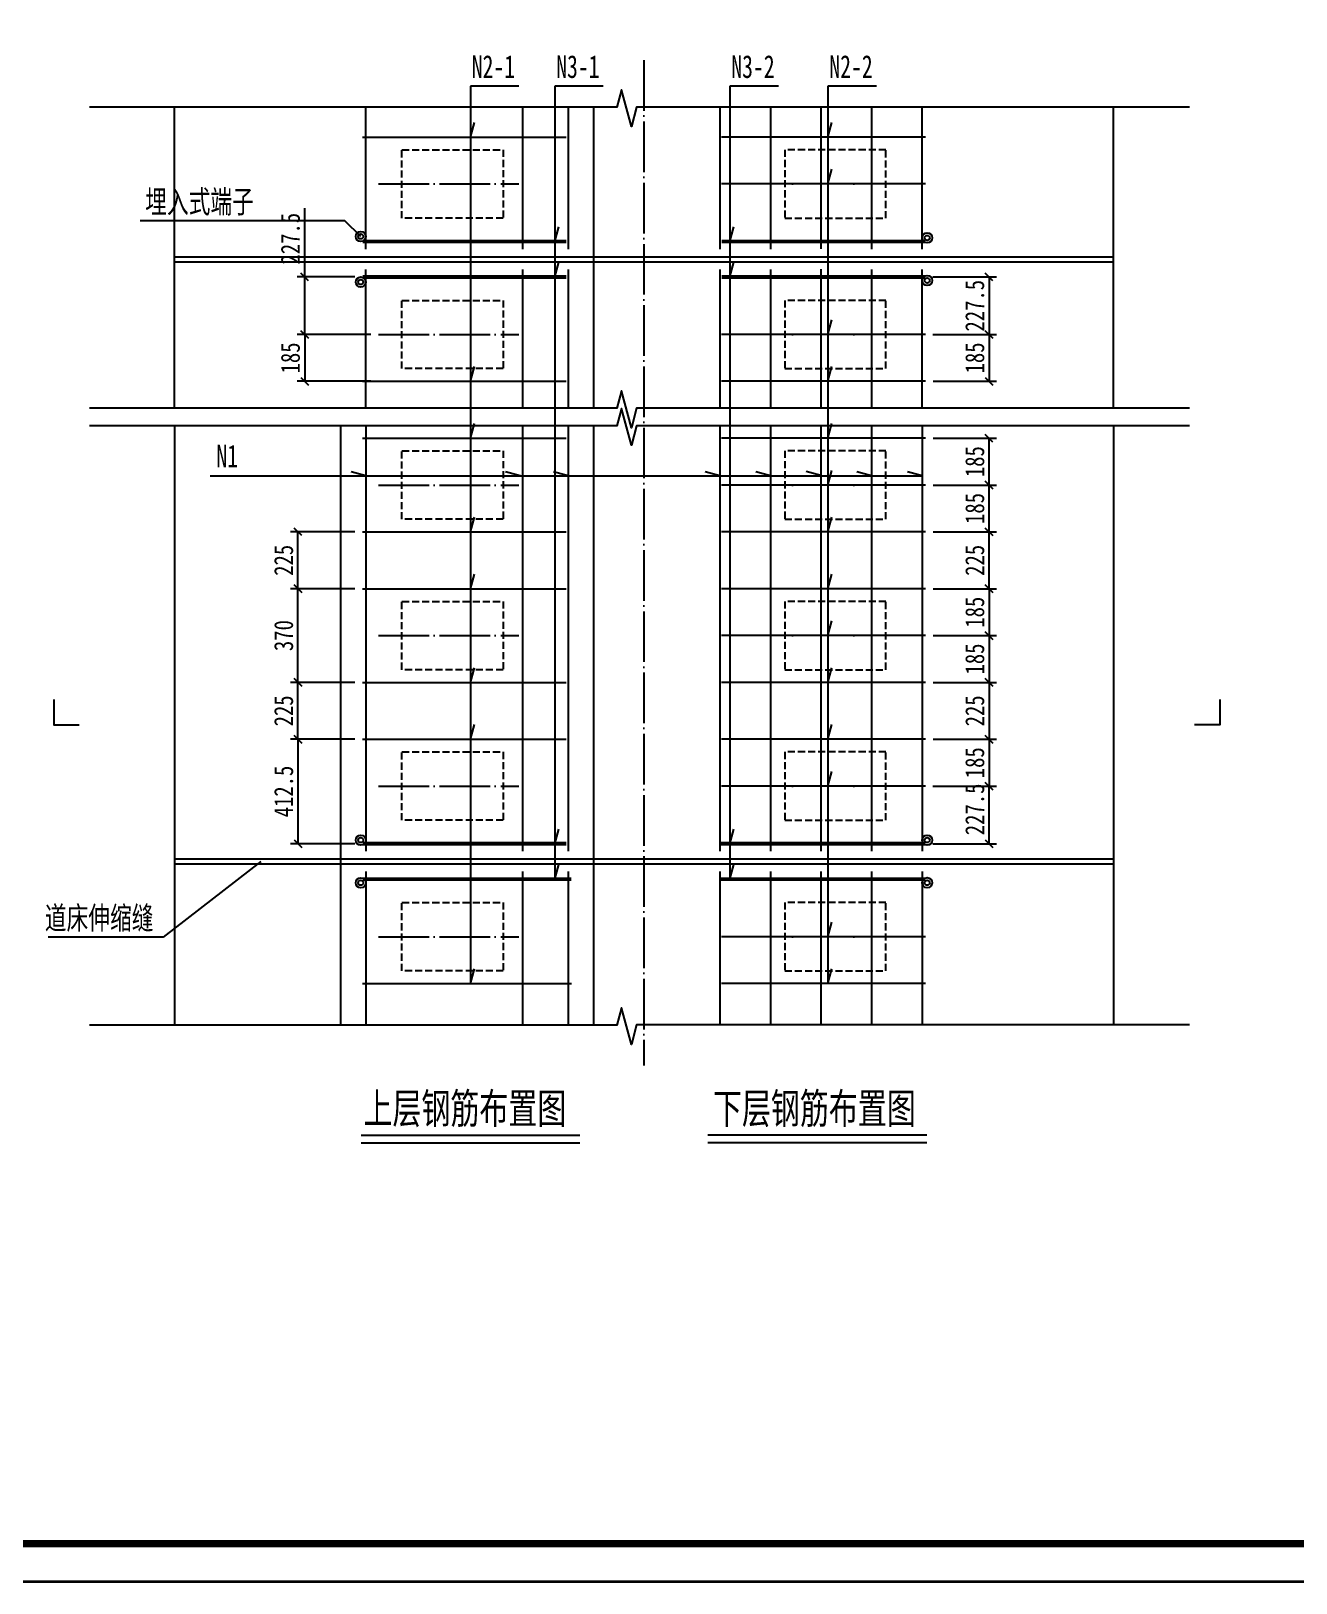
# Model space of a CAD drawing. Header units: inches. Extents: x -74742 to 562475, y -20348 to -3846.
# Drawn here: x 534161 to 539164, y -20348 to -14214 of the extents above; entities that cross this region are included whole.
import ezdxf
from ezdxf.enums import TextEntityAlignment as Align

# ---------------------------------------------------------------- set-up
doc = ezdxf.new("R2010")
doc.units = ezdxf.units.IN
doc.header["$MEASUREMENT"] = 0
doc.header["$PDSIZE"] = -1
for name, pattern in [('CONTINOUS', [2.5, 1.25, 0.25, 0.25, 0.25, 0.25, 0.25]), ('DASHED', [0.5, 0.35, -0.15]), ('DOTE', [2.42, 2, -0.2, 0.02, -0.2])]:
    doc.linetypes.add(name, pattern=pattern)
doc.layers.get('DEFPOINTS').update_dxf_attribs({"color": 250})
for name, color, linetype in [('DOT', 6, 'DOTE'), ('GesoftDrawFrameFrameBlockLayer', 7, 'Continuous'), ('GesoftDrawFrameInLineLayer', 85, 'Continuous'), ('GesoftDrawFrameOutLineLayer', 180, 'Continuous'), ('GesoftDrawFrameTitleLayer', 7, 'Continuous'), ('尺寸标注', 7, 'Continuous'), ('标注', 3, 'Continuous'), ('粗实线', 4, 'Continuous'), ('钢筋', 4, 'CONTINOUS')]:
    doc.layers.add(name, color=color, linetype=linetype)
doc.styles.add('宋体', font='SimSun.ttf', dxfattribs={"width": 0.8})
doc.styles.add('宋体样式', font='SimSun.ttf', dxfattribs={"width": 0.8})
doc.styles.add('条形码', font='BC_C39.FBC', dxfattribs={"height": 11})
doc.dimstyles.new('1比30', dxfattribs={"dimscale": 30, "dimtxt": 2.5, "dimasz": 1, "dimexe": 1, "dimexo": 1, "dimtad": 3, "dimdec": 0, "dimzin": 0, "dimdsep": 46, "dimtxsty": '宋体', "dimblk": 'OBLIQUE', "dimcen": 0.09, "dimadec": 0, "dimazin": 0, "dimtfac": 1, "dimtdec": 0, "dimtofl": 0, "dimtmove": 0, "dimatfit": 3, "dimfxl": 0, "dimtolj": 1, "dimtzin": 0, "dimarcsym": 0})

# ---------------------------------------------------------------- blocks, each defined once
blk = doc.blocks.new('_OBLIQUE')
at = {"color": 0, "linetype": 'ByBlock'}
blk.add_line((-0.5, -0.5), (0.5, 0.5), dxfattribs=at)
blk = doc.blocks.new('*D35')
at = {"layer": 'DEFPOINTS', "color": 0, "transparency": 16777216}
for p in [(535216.9, -16788.9), (535472.3, -16788.9), (535472.3, -17013.9)]:
    blk.add_point(p, dxfattribs=at)
at = {"layer": '标注', "color": 0, "lineweight": -2, "transparency": 16777216}
for p, q in [((535442.3, -16788.9), (535186.9, -16788.9)), ((535216.9, -17013.9), (535216.9, -16788.9)), ((535442.3, -17013.9), (535186.9, -17013.9))]:
    blk.add_line(p, q, dxfattribs=at)
at = {"layer": '标注', "color": 0, "lineweight": -2, "transparency": 16777216, "xscale": 30, "yscale": 30, "zscale": 30}
for p, rotation in [((535216.9, -16788.9), 90), ((535216.9, -17013.9), 270)]:
    blk.add_blockref('_OBLIQUE', p, dxfattribs=dict(at, rotation=rotation))
at = {"layer": '标注', "color": 0, "transparency": 16777216, "insert": (535160.7, -16901.4), "char_height": 75, "attachment_point": 5, "rotation": 90, "style": '宋体'}
blk.add_mtext('\\A1;225', dxfattribs=at)
blk = doc.blocks.new('*D36')
at = {"layer": 'DEFPOINTS', "color": 0, "transparency": 16777216}
for p in [(535216.9, -16418.9), (535472.3, -16418.9), (535472.3, -16788.9)]:
    blk.add_point(p, dxfattribs=at)
at = {"layer": '标注', "color": 0, "lineweight": -2, "transparency": 16777216}
for p, q in [((535442.3, -16418.9), (535186.9, -16418.9)), ((535216.9, -16788.9), (535216.9, -16418.9)), ((535442.3, -16788.9), (535186.9, -16788.9))]:
    blk.add_line(p, q, dxfattribs=at)
at = {"layer": '标注', "color": 0, "lineweight": -2, "transparency": 16777216, "xscale": 30, "yscale": 30, "zscale": 30}
for p, rotation in [((535216.9, -16418.9), 90), ((535216.9, -16788.9), 270)]:
    blk.add_blockref('_OBLIQUE', p, dxfattribs=dict(at, rotation=rotation))
at = {"layer": '标注', "color": 0, "transparency": 16777216, "insert": (535160.7, -16603.9), "char_height": 75, "attachment_point": 5, "rotation": 90, "style": '宋体'}
blk.add_mtext('\\A1;370', dxfattribs=at)
blk = doc.blocks.new('*D37')
at = {"layer": 'DEFPOINTS', "color": 0, "transparency": 16777216}
for p in [(535216.9, -16193.9), (535472.3, -16193.9), (535472.3, -16418.9)]:
    blk.add_point(p, dxfattribs=at)
at = {"layer": '标注', "color": 0, "lineweight": -2, "transparency": 16777216}
for p, q in [((535442.3, -16193.9), (535186.9, -16193.9)), ((535216.9, -16418.9), (535216.9, -16193.9)), ((535442.3, -16418.9), (535186.9, -16418.9))]:
    blk.add_line(p, q, dxfattribs=at)
at = {"layer": '标注', "color": 0, "lineweight": -2, "transparency": 16777216, "xscale": 30, "yscale": 30, "zscale": 30}
for p, rotation in [((535216.9, -16193.9), 90), ((535216.9, -16418.9), 270)]:
    blk.add_blockref('_OBLIQUE', p, dxfattribs=dict(at, rotation=rotation))
at = {"layer": '标注', "color": 0, "transparency": 16777216, "insert": (535160.7, -16306.4), "char_height": 75, "attachment_point": 5, "rotation": 90, "style": '宋体'}
blk.add_mtext('\\A1;225', dxfattribs=at)
blk = doc.blocks.new('*D26')
at = {"layer": 'DEFPOINTS', "color": 0, "transparency": 16777216}
for p in [(535243.6, -15186.4), (535472.3, -15186.4), (535535.3, -15413.9)]:
    blk.add_point(p, dxfattribs=at)
at = {"layer": '标注', "color": 0, "lineweight": -2, "transparency": 16777216}
for p, q in [((535243.6, -15186.4), (535243.6, -14914.1)), ((535442.3, -15186.4), (535213.6, -15186.4)), ((535243.6, -15413.9), (535243.6, -15186.4)), ((535505.3, -15413.9), (535213.6, -15413.9))]:
    blk.add_line(p, q, dxfattribs=at)
at = {"layer": '标注', "color": 0, "lineweight": -2, "transparency": 16777216, "xscale": 30, "yscale": 30, "zscale": 30}
for p, rotation in [((535243.6, -15186.4), 90), ((535243.6, -15413.9), 270)]:
    blk.add_blockref('_OBLIQUE', p, dxfattribs=dict(at, rotation=rotation))
at = {"layer": '标注', "color": 0, "transparency": 16777216, "insert": (535187.4, -15035.2), "char_height": 75, "attachment_point": 5, "rotation": 90, "style": '宋体'}
blk.add_mtext('\\A1;227.5', dxfattribs=at)
blk = doc.blocks.new('*D38')
at = {"layer": 'DEFPOINTS', "color": 0, "transparency": 16777216}
for p in [(535472.3, -17013.9), (535216.9, -17426.4), (535472.3, -17426.4)]:
    blk.add_point(p, dxfattribs=at)
at = {"layer": '标注', "color": 0, "lineweight": -2, "transparency": 16777216}
for p, q in [((535442.3, -17013.9), (535186.9, -17013.9)), ((535216.9, -17013.9), (535216.9, -17426.4)), ((535442.3, -17426.4), (535186.9, -17426.4))]:
    blk.add_line(p, q, dxfattribs=at)
at = {"layer": '标注', "color": 0, "lineweight": -2, "transparency": 16777216, "xscale": 30, "yscale": 30, "zscale": 30}
for p, rotation in [((535216.9, -17013.9), 90), ((535216.9, -17426.4), 270)]:
    blk.add_blockref('_OBLIQUE', p, dxfattribs=dict(at, rotation=rotation))
at = {"layer": '标注', "color": 0, "transparency": 16777216, "insert": (535160.7, -17220.1), "char_height": 75, "attachment_point": 5, "rotation": 90, "style": '宋体'}
blk.add_mtext('\\A1;412.5', dxfattribs=at)
blk = doc.blocks.new('*D27')
at = {"layer": 'DEFPOINTS', "color": 0, "transparency": 16777216}
for p in [(535535.3, -15413.9), (535243.6, -15598.9), (535535.3, -15598.9)]:
    blk.add_point(p, dxfattribs=at)
at = {"layer": '标注', "color": 0, "lineweight": -2, "transparency": 16777216}
for p, q in [((535505.3, -15413.9), (535213.6, -15413.9)), ((535243.6, -15413.9), (535243.6, -15598.9)), ((535505.3, -15598.9), (535213.6, -15598.9))]:
    blk.add_line(p, q, dxfattribs=at)
at = {"layer": '标注', "color": 0, "lineweight": -2, "transparency": 16777216, "xscale": 30, "yscale": 30, "zscale": 30}
for p, rotation in [((535243.6, -15413.9), 90), ((535243.6, -15598.9), 270)]:
    blk.add_blockref('_OBLIQUE', p, dxfattribs=dict(at, rotation=rotation))
at = {"layer": '标注', "color": 0, "transparency": 16777216, "insert": (535187.4, -15506.4), "char_height": 75, "attachment_point": 5, "rotation": 90, "style": '宋体'}
blk.add_mtext('\\A1;185', dxfattribs=at)
blk = doc.blocks.new('*D28')
at = {"layer": 'DEFPOINTS', "color": 0, "transparency": 16777216}
for p in [(537698.2, -15186.4), (537698.2, -15413.9), (537950, -15413.9)]:
    blk.add_point(p, dxfattribs=at)
at = {"layer": '标注', "color": 0, "lineweight": -2, "transparency": 16777216}
for p, q in [((537728.2, -15186.4), (537980, -15186.4)), ((537950, -15186.4), (537950, -15413.9)), ((537728.2, -15413.9), (537980, -15413.9))]:
    blk.add_line(p, q, dxfattribs=at)
at = {"layer": '标注', "color": 0, "lineweight": -2, "transparency": 16777216, "xscale": 30, "yscale": 30, "zscale": 30}
for p, rotation in [((537950, -15186.4), 90), ((537950, -15413.9), 270)]:
    blk.add_blockref('_OBLIQUE', p, dxfattribs=dict(at, rotation=rotation))
at = {"layer": '标注', "color": 0, "transparency": 16777216, "insert": (537893.8, -15300.1), "char_height": 75, "width": 173.274, "attachment_point": 5, "rotation": 90, "style": '宋体'}
blk.add_mtext('\\A1;227.5', dxfattribs=at)
blk = doc.blocks.new('*D29')
at = {"layer": 'DEFPOINTS', "color": 0, "transparency": 16777216}
for p in [(537698.2, -15413.9), (537698.3, -15598.9), (537950, -15598.9)]:
    blk.add_point(p, dxfattribs=at)
at = {"layer": '标注', "color": 0, "lineweight": -2, "transparency": 16777216}
for p, q in [((537728.2, -15413.9), (537980, -15413.9)), ((537950, -15413.9), (537950, -15598.9)), ((537728.3, -15598.9), (537980, -15598.9))]:
    blk.add_line(p, q, dxfattribs=at)
at = {"layer": '标注', "color": 0, "lineweight": -2, "transparency": 16777216, "xscale": 30, "yscale": 30, "zscale": 30}
for p, rotation in [((537950, -15413.9), 90), ((537950, -15598.9), 270)]:
    blk.add_blockref('_OBLIQUE', p, dxfattribs=dict(at, rotation=rotation))
at = {"layer": '标注', "color": 0, "transparency": 16777216, "insert": (537893.8, -15506.4), "char_height": 75, "attachment_point": 5, "rotation": 90, "style": '宋体'}
blk.add_mtext('\\A1;185', dxfattribs=at)
blk = doc.blocks.new('*D30')
at = {"layer": 'DEFPOINTS', "color": 0, "transparency": 16777216}
for p in [(537698.2, -17198.9), (537950, -17198.9), (537698.2, -17426.4)]:
    blk.add_point(p, dxfattribs=at)
at = {"layer": '标注', "color": 0, "lineweight": -2, "transparency": 16777216}
for p, q in [((537728.2, -17198.9), (537980, -17198.9)), ((537950, -17426.4), (537950, -17198.9)), ((537728.2, -17426.4), (537980, -17426.4))]:
    blk.add_line(p, q, dxfattribs=at)
at = {"layer": '标注', "color": 0, "lineweight": -2, "transparency": 16777216, "xscale": 30, "yscale": 30, "zscale": 30}
for p, rotation in [((537950, -17198.9), 90), ((537950, -17426.4), 270)]:
    blk.add_blockref('_OBLIQUE', p, dxfattribs=dict(at, rotation=rotation))
at = {"layer": '标注', "color": 0, "transparency": 16777216, "insert": (537893.8, -17290.7), "char_height": 75, "attachment_point": 5, "rotation": 90, "style": '宋体'}
blk.add_mtext('\\A1;227.5', dxfattribs=at)
blk = doc.blocks.new('*D39')
at = {"layer": 'DEFPOINTS', "color": 0, "transparency": 16777216}
for p in [(537698.3, -16193.9), (537950, -16193.9), (537698.3, -16418.9)]:
    blk.add_point(p, dxfattribs=at)
at = {"layer": '标注', "color": 0, "lineweight": -2, "transparency": 16777216}
for p, q in [((537728.3, -16193.9), (537980, -16193.9)), ((537950, -16418.9), (537950, -16193.9)), ((537728.3, -16418.9), (537980, -16418.9))]:
    blk.add_line(p, q, dxfattribs=at)
at = {"layer": '标注', "color": 0, "lineweight": -2, "transparency": 16777216, "xscale": 30, "yscale": 30, "zscale": 30}
for p, rotation in [((537950, -16193.9), 90), ((537950, -16418.9), 270)]:
    blk.add_blockref('_OBLIQUE', p, dxfattribs=dict(at, rotation=rotation))
at = {"layer": '标注', "color": 0, "transparency": 16777216, "insert": (537893.8, -16306.4), "char_height": 75, "attachment_point": 5, "rotation": 90, "style": '宋体'}
blk.add_mtext('\\A1;225', dxfattribs=at)
blk = doc.blocks.new('*D40')
at = {"layer": 'DEFPOINTS', "color": 0, "transparency": 16777216}
for p in [(537698.3, -16008.9), (537950, -16008.9), (537698.3, -16193.9)]:
    blk.add_point(p, dxfattribs=at)
at = {"layer": '标注', "color": 0, "lineweight": -2, "transparency": 16777216}
for p, q in [((537728.3, -16008.9), (537980, -16008.9)), ((537950, -16193.9), (537950, -16008.9)), ((537728.3, -16193.9), (537980, -16193.9))]:
    blk.add_line(p, q, dxfattribs=at)
at = {"layer": '标注', "color": 0, "lineweight": -2, "transparency": 16777216, "xscale": 30, "yscale": 30, "zscale": 30}
for p, rotation in [((537950, -16008.9), 90), ((537950, -16193.9), 270)]:
    blk.add_blockref('_OBLIQUE', p, dxfattribs=dict(at, rotation=rotation))
at = {"layer": '标注', "color": 0, "transparency": 16777216, "insert": (537893.8, -16101.4), "char_height": 75, "attachment_point": 5, "rotation": 90, "style": '宋体'}
blk.add_mtext('\\A1;185', dxfattribs=at)
blk = doc.blocks.new('*D41')
at = {"layer": 'DEFPOINTS', "color": 0, "transparency": 16777216}
for p in [(537698.3, -15823.9), (537950, -15823.9), (537698.3, -16008.9)]:
    blk.add_point(p, dxfattribs=at)
at = {"layer": '标注', "color": 0, "lineweight": -2, "transparency": 16777216}
for p, q in [((537728.3, -15823.9), (537980, -15823.9)), ((537950, -16008.9), (537950, -15823.9)), ((537728.3, -16008.9), (537980, -16008.9))]:
    blk.add_line(p, q, dxfattribs=at)
at = {"layer": '标注', "color": 0, "lineweight": -2, "transparency": 16777216, "xscale": 30, "yscale": 30, "zscale": 30}
for p, rotation in [((537950, -15823.9), 90), ((537950, -16008.9), 270)]:
    blk.add_blockref('_OBLIQUE', p, dxfattribs=dict(at, rotation=rotation))
at = {"layer": '标注', "color": 0, "transparency": 16777216, "insert": (537893.8, -15916.4), "char_height": 75, "attachment_point": 5, "rotation": 90, "style": '宋体'}
blk.add_mtext('\\A1;185', dxfattribs=at)
blk = doc.blocks.new('*D42')
at = {"layer": 'DEFPOINTS', "color": 0, "transparency": 16777216}
for p in [(537698.3, -16418.9), (537698.3, -16603.9), (537950, -16603.9)]:
    blk.add_point(p, dxfattribs=at)
at = {"layer": '标注', "color": 0, "lineweight": -2, "transparency": 16777216}
for p, q in [((537728.3, -16418.9), (537980, -16418.9)), ((537950, -16418.9), (537950, -16603.9)), ((537728.3, -16603.9), (537980, -16603.9))]:
    blk.add_line(p, q, dxfattribs=at)
at = {"layer": '标注', "color": 0, "lineweight": -2, "transparency": 16777216, "xscale": 30, "yscale": 30, "zscale": 30}
for p, rotation in [((537950, -16418.9), 90), ((537950, -16603.9), 270)]:
    blk.add_blockref('_OBLIQUE', p, dxfattribs=dict(at, rotation=rotation))
at = {"layer": '标注', "color": 0, "transparency": 16777216, "insert": (537893.8, -16511.4), "char_height": 75, "attachment_point": 5, "rotation": 90, "style": '宋体'}
blk.add_mtext('\\A1;185', dxfattribs=at)
blk = doc.blocks.new('*D43')
at = {"layer": 'DEFPOINTS', "color": 0, "transparency": 16777216}
for p in [(537698.3, -16603.9), (537698.3, -16788.9), (537950, -16788.9)]:
    blk.add_point(p, dxfattribs=at)
at = {"layer": '标注', "color": 0, "lineweight": -2, "transparency": 16777216}
for p, q in [((537728.3, -16603.9), (537980, -16603.9)), ((537950, -16603.9), (537950, -16788.9)), ((537728.3, -16788.9), (537980, -16788.9))]:
    blk.add_line(p, q, dxfattribs=at)
at = {"layer": '标注', "color": 0, "lineweight": -2, "transparency": 16777216, "xscale": 30, "yscale": 30, "zscale": 30}
for p, rotation in [((537950, -16603.9), 90), ((537950, -16788.9), 270)]:
    blk.add_blockref('_OBLIQUE', p, dxfattribs=dict(at, rotation=rotation))
at = {"layer": '标注', "color": 0, "transparency": 16777216, "insert": (537893.8, -16696.4), "char_height": 75, "attachment_point": 5, "rotation": 90, "style": '宋体'}
blk.add_mtext('\\A1;185', dxfattribs=at)
blk = doc.blocks.new('*D44')
at = {"layer": 'DEFPOINTS', "color": 0, "transparency": 16777216}
for p in [(537698.3, -16788.9), (537698.3, -17013.9), (537950, -17013.9)]:
    blk.add_point(p, dxfattribs=at)
at = {"layer": '标注', "color": 0, "lineweight": -2, "transparency": 16777216}
for p, q in [((537728.3, -16788.9), (537980, -16788.9)), ((537950, -16788.9), (537950, -17013.9)), ((537728.3, -17013.9), (537980, -17013.9))]:
    blk.add_line(p, q, dxfattribs=at)
at = {"layer": '标注', "color": 0, "lineweight": -2, "transparency": 16777216, "xscale": 30, "yscale": 30, "zscale": 30}
for p, rotation in [((537950, -16788.9), 90), ((537950, -17013.9), 270)]:
    blk.add_blockref('_OBLIQUE', p, dxfattribs=dict(at, rotation=rotation))
at = {"layer": '标注', "color": 0, "transparency": 16777216, "insert": (537893.8, -16901.4), "char_height": 75, "attachment_point": 5, "rotation": 90, "style": '宋体'}
blk.add_mtext('\\A1;225', dxfattribs=at)
blk = doc.blocks.new('*D45')
at = {"layer": 'DEFPOINTS', "color": 0, "transparency": 16777216}
for p in [(537698.3, -17013.9), (537698.3, -17198.9), (537950, -17198.9)]:
    blk.add_point(p, dxfattribs=at)
at = {"layer": '标注', "color": 0, "lineweight": -2, "transparency": 16777216}
for p, q in [((537728.3, -17013.9), (537980, -17013.9)), ((537950, -17013.9), (537950, -17198.9)), ((537728.3, -17198.9), (537980, -17198.9))]:
    blk.add_line(p, q, dxfattribs=at)
at = {"layer": '标注', "color": 0, "lineweight": -2, "transparency": 16777216, "xscale": 30, "yscale": 30, "zscale": 30}
for p, rotation in [((537950, -17013.9), 90), ((537950, -17198.9), 270)]:
    blk.add_blockref('_OBLIQUE', p, dxfattribs=dict(at, rotation=rotation))
at = {"layer": '标注', "color": 0, "transparency": 16777216, "insert": (537893.8, -17106.4), "char_height": 75, "attachment_point": 5, "rotation": 90, "style": '宋体'}
blk.add_mtext('\\A1;185', dxfattribs=at)
blk = doc.blocks.new('1.75_cc4a936f11f0dce201581042e7c3c253')
at = {"layer": 'GesoftDrawFrameInLineLayer', "color": 0, "const_width": 1}
blk.add_lwpolyline([(0, 0), (0, 287), (-1125, 287), (-1125, 0), (0, 0)], dxfattribs=at)
at = {"layer": 'GesoftDrawFrameOutLineLayer', "color": 0, "const_width": 0.35}
blk.add_lwpolyline([(5, -5), (5, 292), (-1150, 292), (-1150, -5), (5, -5)], dxfattribs=at)
blk = doc.blocks.new('GESOFT00000000NEW_049a35bf7f0736cc4250df00ece10f93_cc4a936f11f0dce201581042e7c3c253_2e1cf7a908f61d0b50dc33cccab90907')
at = {"layer": 'GesoftDrawFrameFrameBlockLayer'}
blk.add_blockref('1.75_cc4a936f11f0dce201581042e7c3c253', (0, 0), dxfattribs=at)
at = {"layer": 'GesoftDrawFrameTitleLayer', "color": 7, "style": '条形码', "width": 2}
blk.add_attdef('BARCODE', (-2.8, 60.5), '', height=6, rotation=90, dxfattribs=at)
at = {"layer": 'GesoftDrawFrameTitleLayer', "style": '宋体样式'}
for tag, height, width, p in [('GCMC0', 3.6, 0.8, (-40, 43.4)), ('SHEJI', 2.5, 0.8, (-154, 35.2)), ('SHEJI2', 2.5, 0.8, (-137.76, 35.27)), ('SJJD', 2.5, 0.8, (-14, 34.4)), ('JIAOHE', 2.5, 0.8, (-154, 28.8)), ('JIAOHE2', 2.5, 0.8, (-137.61, 28.83)), ('VERSION0', 2.5, 0.8, (-14, 26.4)), ('ZTSD', 2.5, 0.8, (-190, 24)), ('CEMING', 4, 0.7, (-84, 22.59)), ('ZYFZR1', 2.5, 0.8, (-154, 22.4)), ('ZYFZR2', 2.5, 0.8, (-137.76, 22.24)), ('BILI', 2.5, 0.8, (-14, 18.4)), ('XMFZR1', 2.5, 0.8, (-154, 16)), ('XMFZR2', 2.5, 0.8, (-137.98, 16.22)), ('DOCNAME0', 3.5, 0.9, (-84, 13.27)), ('SENHE', 2.5, 0.8, (-154, 9.6)), ('SENHE2', 2.5, 0.8, (-137.41, 9.52)), ('DOCNAME2', 3.5, 0.9, (-84, 9.42)), ('RIQI', 2.5, 0.8, (-14, 10.4)), ('XTSD', 2.5, 0.8, (-190, 4.8)), ('SENDING', 2.5, 0.8, (-154, 3.2)), ('SENDING2', 2.5, 0.8, (-137.41, 3.81)), ('TUHAO', 2.5, 0.8, (-91.5, 3.2)), ('PROJECTNO', 2.5, 0.8, (-47.5, 3.2)), ('PAGENUMBER', 2.5, 0.8, (-31.78, 3.83)), ('PAGECOUNT', 2.5, 0.8, (-10.8, 3.83))]:
    blk.add_attdef(tag, text='', height=height, dxfattribs=dict(at, width=width)).set_placement(p, align=Align.MIDDLE_CENTER)
blk.add_attdef('PIANMING', text='', height=4, dxfattribs=at).set_placement((-84, 31.09), align=Align.MIDDLE_CENTER)

msp = doc.modelspace()

# ---------------------------------------------------------------- linework, layer by layer
for p, q in [((534728.77, -15705.16), (534728.77, -14515.23)), ((536385.24, -14515.23), (536385.24, -15705.16)), ((538441.74, -15704.68), (538441.74, -14514.75)), ((534728.77, -15106.39), (538441.74, -15106.39)), ((534728.77, -15126.39), (538441.74, -15126.39)), ((534728.77, -15774.83), (534728.77, -18143.26)), ((535385.26, -15774.83), (535385.26, -18143.26)), ((536385.24, -15774.83), (536385.24, -18143.26)), ((538441.74, -15774.35), (538441.74, -18142.78)), ((534728.77, -17486.39), (538441.74, -17486.39)), ((534728.77, -17506.39), (538441.74, -17506.39))]:
    msp.add_line(p, q)
for points in [[(538742.15, -14514.75), (536556.15, -14514.75), (536535.39, -14592.23), (536496.45, -14446.92), (536478.15, -14515.23), (534393.24, -14515.23)], [(538742.15, -15704.68), (536556.15, -15704.68), (536535.39, -15782.16), (536496.45, -15636.86), (536478.15, -15705.16), (534393.24, -15705.16)], [(538742.15, -15774.35), (536556.15, -15774.35), (536535.39, -15851.83), (536496.45, -15706.53), (536478.15, -15774.83), (534393.24, -15774.83)], [(538742.15, -18142.78), (536556.15, -18142.78), (536535.39, -18220.26), (536496.45, -18074.95), (536478.15, -18143.26), (534393.24, -18143.26)]]:
    msp.add_lwpolyline(points)
at = {"linetype": 'DASHED', "ltscale": 80}
for points in [[(535628.29, -14953.89), (535628.29, -14683.89), (536028.29, -14683.89), (536028.29, -14953.89)], [(537542.22, -14953.89), (537542.22, -14683.89), (537142.22, -14683.89), (537142.22, -14953.89)], [(535628.29, -15548.89), (535628.29, -15278.89), (536028.29, -15278.89), (536028.29, -15548.89)], [(537542.22, -15548.89), (537542.22, -15278.89), (537142.22, -15278.89), (537142.22, -15548.89)], [(535628.29, -16143.89), (535628.29, -15873.89), (536028.29, -15873.89), (536028.29, -16143.89)], [(537542.22, -16143.89), (537542.22, -15873.89), (537142.22, -15873.89), (537142.22, -16143.89)], [(535628.29, -16738.89), (535628.29, -16468.89), (536028.29, -16468.89), (536028.29, -16738.89)], [(537542.22, -16738.89), (537542.22, -16468.89), (537142.22, -16468.89), (537142.22, -16738.89)], [(535628.29, -17333.89), (535628.29, -17063.89), (536028.29, -17063.89), (536028.29, -17333.89)], [(537542.22, -17333.89), (537542.22, -17063.89), (537142.22, -17063.89), (537142.22, -17333.89)], [(535628.29, -17928.89), (535628.29, -17658.89), (536028.29, -17658.89), (536028.29, -17928.89)], [(537542.22, -17928.89), (537542.22, -17658.89), (537142.22, -17658.89), (537142.22, -17928.89)]]:
    msp.add_lwpolyline(points, close=True, dxfattribs=at)
for centre, radius in [((535465.26, -15026.39), 20), ((535465.26, -15026.39), 10), ((537705.26, -15032.07), 20), ((537705.26, -15032.07), 10), ((535465.26, -15206.39), 20), ((535465.26, -15206.39), 10), ((537705.26, -15200.42), 20), ((537705.26, -15200.42), 10), ((535465.26, -17412.31), 20), ((535465.26, -17412.31), 10), ((537705.26, -17412.18), 20), ((537705.26, -17412.18), 10), ((535465.26, -17580.93), 20), ((535465.26, -17580.93), 10), ((537705.26, -17580.53), 20), ((537705.26, -17580.53), 10)]:
    msp.add_circle(centre, radius)
at = {"layer": 'DOT', "ltscale": 100}
for p, q in [((536585.26, -14330.22), (536585.26, -18303.1)), ((535535.26, -14818.89), (536090.59, -14818.89)), ((537635.26, -14818.89), (537079.92, -14818.89)), ((535535.26, -15413.89), (536090.59, -15413.89)), ((537635.26, -15413.89), (537079.92, -15413.89)), ((535535.26, -16008.89), (536090.59, -16008.89)), ((537635.26, -16008.89), (537079.92, -16008.89)), ((535535.26, -16603.89), (536090.59, -16603.89)), ((537635.26, -16603.89), (537079.92, -16603.89)), ((535535.26, -17198.89), (536090.59, -17198.89)), ((537635.26, -17198.89), (537079.92, -17198.89)), ((535535.26, -17793.89), (536090.59, -17793.89)), ((537635.26, -17793.89), (537079.92, -17793.89))]:
    msp.add_line(p, q, dxfattribs=at)
at = {"layer": '标注'}
for p, q in [((535899.05, -14432.27), (535899.05, -17978.89)), ((536090.49, -14432.27), (535899.05, -14432.27)), ((536233.03, -14432.27), (536233.03, -17566.39)), ((536424.47, -14432.27), (536233.03, -14432.27)), ((536925.37, -14432.27), (536925.37, -17566.39)), ((537116.81, -14432.27), (536925.37, -14432.27)), ((537313.07, -14432.27), (537313.07, -17978.89)), ((537504.51, -14432.27), (537313.07, -14432.27)), ((535899.05, -14633.89), (535914.58, -14575.94)), ((537313.07, -14633.89), (537328.6, -14575.94)), ((537313.07, -14818.89), (537328.6, -14760.94)), ((535403.02, -14964.16), (534593.51, -14964.16)), ((535465.26, -15026.39), (535403.02, -14964.16)), ((536233.03, -15046.39), (536248.56, -14988.44)), ((536925.37, -15046.39), (536940.9, -14988.44)), ((536233.03, -15186.39), (536248.56, -15128.44)), ((536925.37, -15186.39), (536940.9, -15128.44)), ((537313.07, -15413.89), (537328.6, -15355.94)), ((537313.07, -15413.89), (537328.6, -15355.94)), ((535899.05, -15598.89), (535914.58, -15540.94)), ((537313.07, -15598.89), (537328.6, -15540.94)), ((535899.05, -15823.89), (535914.58, -15765.94)), ((537313.07, -15823.89), (537328.6, -15765.94)), ((534869.84, -15971.87), (537685.26, -15971.87)), ((535485.26, -15971.87), (535427.3, -15956.34)), ((536095.26, -15971.87), (536037.3, -15956.34)), ((536285.25, -15971.87), (536227.3, -15956.34)), ((536885.26, -15971.87), (536827.3, -15956.34)), ((537085.26, -15971.87), (537027.3, -15956.34)), ((537285.26, -15971.39), (537227.3, -15955.86)), ((537313.07, -16008.89), (537328.6, -15950.94)), ((537313.07, -16008.89), (537328.6, -15950.94)), ((537485.26, -15971.87), (537427.3, -15956.34)), ((537685.26, -15971.87), (537627.3, -15956.34)), ((535899.05, -16193.89), (535914.58, -16135.94)), ((537313.07, -16193.89), (537328.6, -16135.94)), ((535899.05, -16418.89), (535914.58, -16360.94)), ((537313.07, -16418.89), (537328.6, -16360.94)), ((537313.07, -16603.89), (537328.6, -16545.94)), ((537313.07, -16603.89), (537328.6, -16545.94)), ((535899.05, -16788.89), (535914.58, -16730.94)), ((537313.07, -16788.89), (537328.6, -16730.94)), ((535899.05, -17013.89), (535914.58, -16955.94)), ((537313.07, -17013.89), (537328.6, -16955.94)), ((537313.07, -17198.89), (537328.6, -17140.94)), ((537313.07, -17198.89), (537328.6, -17140.94)), ((536233.03, -17426.39), (536248.56, -17368.44)), ((536925.37, -17426.39), (536940.9, -17368.44)), ((535070.31, -17496.39), (534684.1, -17795.3)), ((536233.03, -17566.39), (536248.56, -17508.44)), ((536925.37, -17566.39), (536940.9, -17508.44)), ((537313.07, -17793.89), (537328.6, -17735.94)), ((537313.07, -17793.89), (537328.6, -17735.94)), ((534684.1, -17795.3), (534229.65, -17795.3)), ((535899.05, -17978.89), (535914.58, -17920.94)), ((537313.07, -17978.89), (537328.6, -17920.94)), ((535467.23, -18608.29), (536332.23, -18608.29)), ((537703.28, -18608.29), (536838.28, -18608.29))]:
    msp.add_line(p, q, dxfattribs=at)
at = {"layer": '标注', "color": 4}
for p, q in [((535467.23, -18578.29), (536332.23, -18578.29)), ((537703.28, -18578.29), (536838.28, -18578.29))]:
    msp.add_line(p, q, dxfattribs=at)
at = {"layer": '粗实线'}
for points in [[(534251.4, -16856.17), (534251.4, -16956.17), (534351.4, -16956.17)], [(538862.14, -16856.17), (538862.14, -16956.17), (538762.14, -16956.17)]]:
    msp.add_lwpolyline(points, dxfattribs=at)
at = {"layer": '钢筋'}
for p, q in [((535485.26, -15076.39), (535485.26, -14515.23)), ((536105.25, -14515.23), (536105.25, -15076.39)), ((536285.25, -14515.23), (536285.25, -15076.39)), ((536885.26, -14515.23), (536885.26, -15076.39)), ((537085.26, -14515.23), (537085.26, -15076.39)), ((537285.26, -14514.75), (537285.26, -15075.91)), ((537485.26, -14515.23), (537485.26, -15076.39)), ((537685.26, -15076.39), (537685.26, -14515.23)), ((535472.26, -14633.89), (536278.26, -14633.89)), ((537698.26, -14633.89), (536892.26, -14633.89)), ((537698.26, -14818.89), (536892.26, -14818.89)), ((535485.26, -15705.16), (535485.26, -15156.39)), ((536105.25, -15156.39), (536105.25, -15705.16)), ((536285.25, -15156.39), (536285.25, -15705.16)), ((536885.26, -15156.39), (536885.26, -15705.16)), ((537085.26, -15156.39), (537085.26, -15705.16)), ((537285.26, -15155.91), (537285.26, -15704.68)), ((537485.26, -15156.39), (537485.26, -15705.16)), ((537685.26, -15705.16), (537685.26, -15156.39)), ((537698.26, -15413.89), (536892.26, -15413.89)), ((535472.26, -15598.89), (536278.26, -15598.89)), ((537698.26, -15598.89), (536892.26, -15598.89)), ((535472.26, -15823.89), (536278.26, -15823.89)), ((535485.26, -15774.83), (535485.26, -17456.39)), ((536105.25, -15774.83), (536105.25, -17456.39)), ((536285.25, -15774.83), (536285.25, -17456.39)), ((536885.26, -15774.83), (536885.26, -17456.39)), ((537698.26, -15823.89), (536892.26, -15823.89)), ((537085.26, -15774.83), (537085.26, -17456.39)), ((537285.26, -15774.35), (537285.26, -17455.91)), ((537485.26, -15774.83), (537485.26, -17456.39)), ((537685.26, -15774.83), (537685.26, -17456.39)), ((537698.26, -16008.89), (536892.26, -16008.89)), ((535472.26, -16193.89), (536278.26, -16193.89)), ((537698.26, -16193.89), (536892.26, -16193.89)), ((535472.26, -16418.89), (536278.26, -16418.89)), ((537698.26, -16418.89), (536892.26, -16418.89)), ((537698.26, -16603.89), (536892.26, -16603.89)), ((535472.26, -16788.89), (536278.26, -16788.89)), ((537698.26, -16788.89), (536892.26, -16788.89)), ((535472.26, -17013.89), (536278.26, -17013.89)), ((537698.26, -17013.89), (536892.26, -17013.89)), ((537698.26, -17198.89), (536892.26, -17198.89)), ((535485.26, -17536.39), (535485.26, -18143.26)), ((536105.25, -17536.39), (536105.25, -18143.26)), ((536285.25, -17536.39), (536285.25, -18143.26)), ((536885.26, -17536.39), (536885.26, -18143.26)), ((537085.26, -17536.39), (537085.26, -18143.26)), ((537285.26, -17535.91), (537285.26, -18142.78)), ((537485.26, -17536.39), (537485.26, -18143.26)), ((537685.26, -17536.39), (537685.26, -18143.26)), ((537698.26, -17793.89), (536892.26, -17793.89)), ((535472.26, -17978.89), (536298.25, -17978.89)), ((537698.26, -17978.89), (536892.26, -17978.89))]:
    msp.add_line(p, q, dxfattribs=at)
at = {"layer": '钢筋', "const_width": 15}
for points in [[(535472.26, -15046.39), (536278.26, -15046.39)], [(537698.26, -15046.39), (536892.26, -15046.39)], [(535472.26, -15186.39), (536278.26, -15186.39)], [(537698.26, -15186.39), (536892.26, -15186.39)], [(535472.26, -17426.39), (536278.26, -17426.39)], [(537698.26, -17426.39), (536885.26, -17426.39)], [(535472.26, -17566.39), (536298.25, -17566.39)], [(537698.26, -17566.39), (536885.26, -17566.39)]]:
    msp.add_lwpolyline(points, dxfattribs=at)

# ---------------------------------------------------------------- block references
at = {"layer": '尺寸标注', "color": 0, "xscale": 30, "yscale": 30, "zscale": 30}
msp.add_blockref('GESOFT00000000NEW_049a35bf7f0736cc4250df00ece10f93_cc4a936f11f0dce201581042e7c3c253_2e1cf7a908f61d0b50dc33cccab90907', (562319.64, -20193.06), dxfattribs=at)

# ---------------------------------------------------------------- texts
at = {"layer": '标注', "style": '宋体', "width": 0.7}
for s, height, p in [('N2-1', 90, (535904.31, -14399.82)), ('N3-1', 90, (536238.29, -14399.82)), ('N3-2', 90, (536930.63, -14399.82)), ('N2-2', 90, (537318.33, -14399.82)), ('埋入式端子', 90, (534612.86, -14933.74)), ('N1', 90, (534894.35, -15939.41)), ('道床伸缩缝', 90, (534216.12, -17764.88)), ('上层钢筋布置图', 120, (535476.17, -18532.66)), ('下层钢筋布置图', 120, (536858.09, -18532.66))]:
    msp.add_text(s, height=height, dxfattribs=at).set_placement(p)

# ---------------------------------------------------------------- dimensions: what is measured, and where the dimension line sits
at = {"layer": '标注'}
for base, p1, p2, override, picture, middle in [((535243.63, -15186.39), (535535.26, -15413.89), (535472.35, -15186.39), {"dimdec": 1}, '*D26', (535187.38, -15035.24)), ((537950.02, -15823.89), (537698.26, -16008.89), (537698.26, -15823.89), {"dimtmove": 1}, '*D41', (537893.77, -15916.39)), ((537950.02, -16008.89), (537698.26, -16193.89), (537698.26, -16008.89), {"dimtmove": 1}, '*D40', (537893.77, -16101.39)), ((535216.94, -16193.89), (535472.26, -16418.89), (535472.26, -16193.89), {"dimtmove": 1}, '*D37', (535160.69, -16306.39)), ((535216.94, -16418.89), (535472.26, -16788.89), (535472.26, -16418.89), {"dimtmove": 1}, '*D36', (535160.69, -16603.89)), ((537950.02, -16788.89), (537698.26, -16603.89), (537698.26, -16788.89), {"dimtmove": 1}, '*D43', (537893.77, -16696.39)), ((535216.94, -16788.89), (535472.26, -17013.89), (535472.26, -16788.89), {"dimtmove": 1}, '*D35', (535160.69, -16901.39)), ((537950.02, -17013.89), (537698.26, -16788.89), (537698.26, -17013.89), {"dimtmove": 1}, '*D44', (537893.77, -16901.39)), ((535216.94, -17426.39), (535472.26, -17013.89), (535472.35, -17426.39), {"dimdec": 1}, '*D38', (535160.69, -17220.14)), ((537950.02, -17198.89), (537698.26, -17013.89), (537698.26, -17198.89), {"dimtmove": 1}, '*D45', (537893.77, -17106.39))]:
    dim = msp.add_linear_dim(base=base, p1=p1, p2=p2, angle=90, dimstyle='1比30', override=override, dxfattribs=at)
    dim.commit()
    dim.dimension.update_dxf_attribs({"geometry": picture, "text_midpoint": middle})
for base, p1, p2, picture, middle in [((537950.02, -15413.89), (537698.16, -15186.39), (537698.16, -15413.89), '*D28', (537950.02, -15300.14)), ((537950.02, -17198.89), (537698.16, -17426.39), (537698.16, -17198.89), '*D30', (537950.02, -17290.7))]:
    dim = msp.add_linear_dim(base=base, p1=p1, p2=p2, angle=90, text='227.5', dimstyle='1比30', override={"dimdec": 1}, dxfattribs=at)
    dim.commit()
    dim.dimension.update_dxf_attribs({"geometry": picture, "text_midpoint": middle, "dimtype": 160})
for base, p1, p2, picture, middle in [((535243.63, -15598.89), (535535.26, -15413.89), (535535.26, -15598.89), '*D27', (535187.38, -15506.39)), ((537950.02, -15598.89), (537698.16, -15413.89), (537698.26, -15598.89), '*D29', (537893.77, -15506.39)), ((537950.02, -16193.89), (537698.26, -16418.89), (537698.26, -16193.89), '*D39', (537893.77, -16306.39)), ((537950.02, -16603.89), (537698.26, -16418.89), (537698.26, -16603.89), '*D42', (537893.77, -16511.39))]:
    dim = msp.add_linear_dim(base=base, p1=p1, p2=p2, angle=90, dimstyle='1比30', dxfattribs=at)
    dim.commit()
    dim.dimension.update_dxf_attribs({"geometry": picture, "text_midpoint": middle})

doc.saveas('drawing.dxf')
